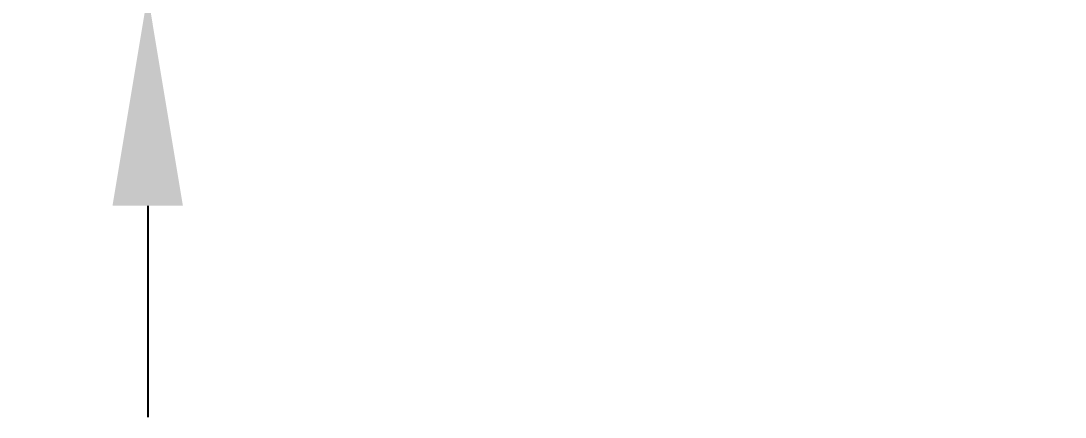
# Model space of a CAD drawing. Header units: millimetres. Extents: x 2985 to 3826, y 1462 to 2056.
# Drawn here: x 3178.71 to 3198.47, y 1680.84 to 1688.34 of the extents above; entities that cross this region are included whole.
import ezdxf

# ---------------------------------------------------------------- set-up
doc = ezdxf.new("R2010")
doc.units = ezdxf.units.MM
doc.styles.get("Standard").update_dxf_attribs({"font": 'arial.ttf'})
doc.dimstyles.new('사본(2) STANDARD', dxfattribs={"dimscale": 0, "dimtxt": 4, "dimasz": 4, "dimexe": 1.25, "dimexo": 0.625, "dimgap": 1.5, "dimtad": 3, "dimtih": 1, "dimtoh": 1, "dimdec": 1, "dimzin": 9, "dimdsep": 46, "dimtxsty": 'Standard', "dimcen": 2.5, "dimclrd": 3, "dimclre": 3, "dimclrt": 4, "dimadec": 0, "dimazin": 0, "dimtfac": 1, "dimtdec": 1, "dimtmove": 0, "dimatfit": 3, "dimfxl": 1.25, "dimtfill": 1, "dimtolj": 1, "dimtzin": 0, "dimarcsym": 0})

# ---------------------------------------------------------------- blocks, each defined once
blk = doc.blocks.new('*D13')
at = {"color": 3, "lineweight": -2, "transparency": 16777216}
for p, q in [((3181.106, 1699.853), (3181.106, 1703.853)), ((3199.028, 1695.853), (3179.856, 1695.853)), ((3181.106, 1695.853), (3181.106, 1695.845)), ((3199.028, 1688.837), (3179.856, 1688.837)), ((3181.106, 1688.837), (3181.106, 1688.845)), ((3181.106, 1684.837), (3181.106, 1680.837))]:
    blk.add_line(p, q, dxfattribs=at)
at = {"color": 3, "transparency": 16777216}
for points in [[(3180.439, 1699.853), (3181.772, 1699.853), (3181.106, 1695.853)], [(3180.439, 1684.837), (3181.772, 1684.837), (3181.106, 1688.837)]]:
    blk.add_solid(points, dxfattribs=at)
at = {"layer": 'Defpoints', "color": 0, "transparency": 16777216}
for p in [(3199.653, 1695.853), (3181.106, 1688.837), (3199.653, 1688.837)]:
    blk.add_point(p, dxfattribs=at)
at = {"color": 4, "transparency": 16777216, "insert": (3181.106, 1692.345), "char_height": 4, "attachment_point": 5, "bg_fill": 3, "box_fill_scale": 1.1, "bg_fill_color": 256, "bg_fill_true_color": 13158600, "bg_fill_transparency": 0}
blk.add_mtext('\\A1;7', dxfattribs=at)

msp = doc.modelspace()

# ---------------------------------------------------------------- dimensions: what is measured, and where the dimension line sits
dim = msp.add_linear_dim(base=(3181.106, 1688.837), p1=(3199.653, 1695.853), p2=(3199.653, 1688.837), angle=90, dimstyle='사본(2) STANDARD', override={"dimscale": 1, "dimtad": 0})
dim.commit()
dim.dimension.update_dxf_attribs({"geometry": '*D13', "text_midpoint": (3181.106, 1692.345)})

doc.saveas('drawing.dxf')
